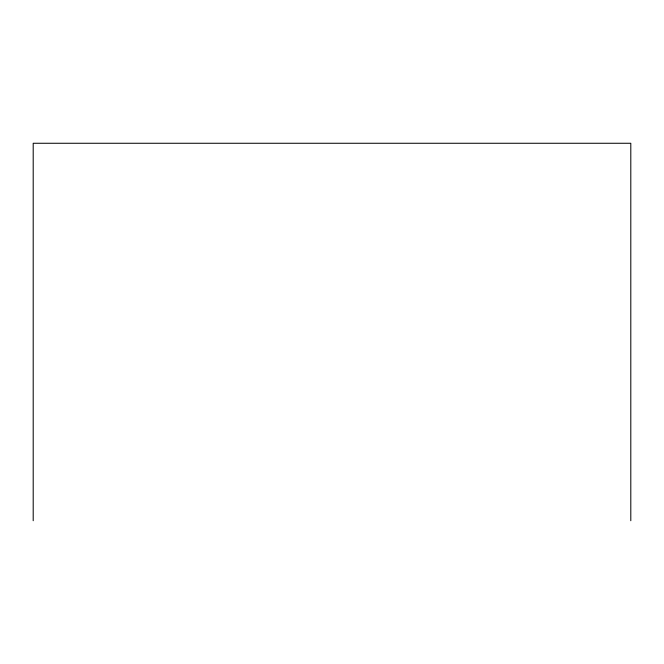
<?xml version="1.0" encoding="UTF-8"?>
<svg xmlns="http://www.w3.org/2000/svg" width="664" height="664" viewBox="0 0 664 664"><rect width="100%" height="100%" fill="white"/><g stroke="black" fill="none" stroke-linecap="round" stroke-linejoin="round"><path stroke-width="1" d="M630.8 520.734L630.8 143.266L33.2 143.266L33.2 520.734"/></g></svg>
